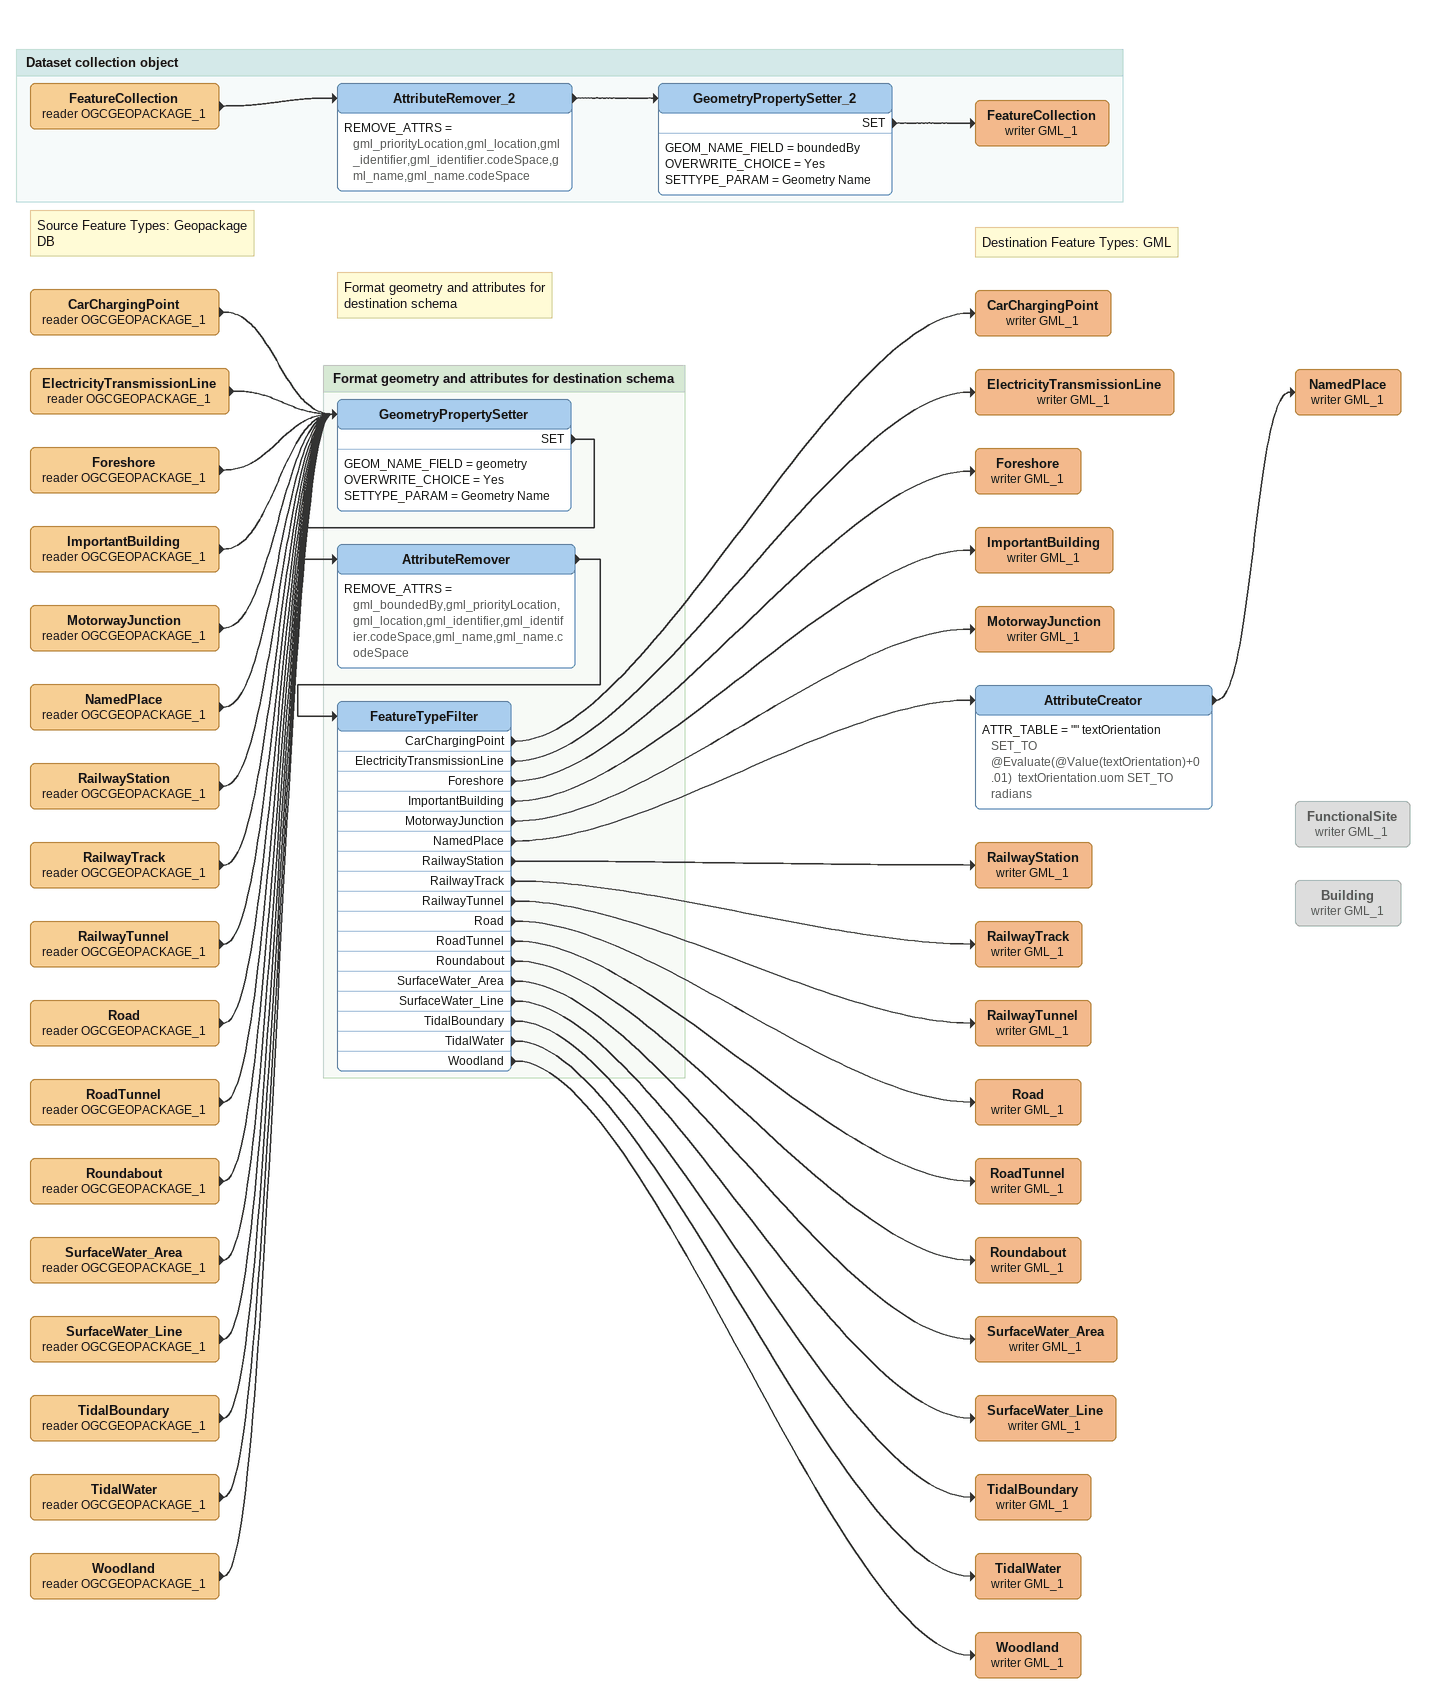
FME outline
Note: Format geometry and attributes for destination schema
CarChargingPoint (reader OGCGEOPACKAGE_1)
    -> GeometryPropertySetter
Note: Source Feature Types: Geopackage DB
ElectricityTransmissionLine (reader OGCGEOPACKAGE_1)
    -> GeometryPropertySetter
Foreshore (reader OGCGEOPACKAGE_1)
    -> GeometryPropertySetter
ImportantBuilding (reader OGCGEOPACKAGE_1)
    -> GeometryPropertySetter
MotorwayJunction (reader OGCGEOPACKAGE_1)
    -> GeometryPropertySetter
NamedPlace (reader OGCGEOPACKAGE_1)
    -> GeometryPropertySetter
RailwayStation (reader OGCGEOPACKAGE_1)
    -> GeometryPropertySetter
RailwayTrack (reader OGCGEOPACKAGE_1)
    -> GeometryPropertySetter
RailwayTunnel (reader OGCGEOPACKAGE_1)
    -> GeometryPropertySetter
Road (reader OGCGEOPACKAGE_1)
    -> GeometryPropertySetter
RoadTunnel (reader OGCGEOPACKAGE_1)
    -> GeometryPropertySetter
Roundabout (reader OGCGEOPACKAGE_1)
    -> GeometryPropertySetter
SurfaceWater_Area (reader OGCGEOPACKAGE_1)
    -> GeometryPropertySetter
SurfaceWater_Line (reader OGCGEOPACKAGE_1)
    -> GeometryPropertySetter
TidalBoundary (reader OGCGEOPACKAGE_1)
    -> GeometryPropertySetter
TidalWater (reader OGCGEOPACKAGE_1)
    -> GeometryPropertySetter
Woodland (reader OGCGEOPACKAGE_1)
    -> GeometryPropertySetter
Note: Destination Feature Types: GML
CarChargingPoint (writer GML_1)
ElectricityTransmissionLine (writer GML_1)
Foreshore (writer GML_1)
ImportantBuilding (writer GML_1)
MotorwayJunction (writer GML_1)
AttributeCreator
    ATTR_TABLE = "" textOrientation SET_TO @Evaluate(@Value(textOrientation)+0.01)  textOrientation.uom SET_TO radians
    -> NamedPlace (writer GML_1)
NamedPlace (writer GML_1)
RailwayStation (writer GML_1)
RailwayTrack (writer GML_1)
RailwayTunnel (writer GML_1)
Road (writer GML_1)
RoadTunnel (writer GML_1)
Roundabout (writer GML_1)
SurfaceWater_Area (writer GML_1)
SurfaceWater_Line (writer GML_1)
TidalBoundary (writer GML_1)
TidalWater (writer GML_1)
Woodland (writer GML_1)
FunctionalSite (writer GML_1) [off]
Building (writer GML_1) [off]

Bookmark: Dataset collection object
FeatureCollection (reader OGCGEOPACKAGE_1)
    -> AttributeRemover_2
AttributeRemover_2
    REMOVE_ATTRS = gml_priorityLocation,gml_location,gml_identifier,gml_identifier.codeSpace,gml_name,gml_name.codeSpace
    -> GeometryPropertySetter_2
GeometryPropertySetter_2
    GEOM_NAME_FIELD = boundedBy
    OVERWRITE_CHOICE = Yes
    SETTYPE_PARAM = Geometry Name
    SET -> FeatureCollection (writer GML_1)
FeatureCollection (writer GML_1)

Bookmark: Format geometry and attributes for destination schema
GeometryPropertySetter
    GEOM_NAME_FIELD = geometry
    OVERWRITE_CHOICE = Yes
    SETTYPE_PARAM = Geometry Name
    SET -> AttributeRemover
AttributeRemover
    REMOVE_ATTRS = gml_boundedBy,gml_priorityLocation,gml_location,gml_identifier,gml_identifier.codeSpace,gml_name,gml_name.codeSpace
    -> FeatureTypeFilter
FeatureTypeFilter
    CarChargingPoint -> CarChargingPoint (writer GML_1)
    ElectricityTransmissionLine -> ElectricityTransmissionLine (writer GML_1)
    Foreshore -> Foreshore (writer GML_1)
    ImportantBuilding -> ImportantBuilding (writer GML_1)
    MotorwayJunction -> MotorwayJunction (writer GML_1)
    NamedPlace -> AttributeCreator
    RailwayStation -> RailwayStation (writer GML_1)
    RailwayTrack -> RailwayTrack (writer GML_1)
    RailwayTunnel -> RailwayTunnel (writer GML_1)
    Road -> Road (writer GML_1)
    RoadTunnel -> RoadTunnel (writer GML_1)
    Roundabout -> Roundabout (writer GML_1)
    SurfaceWater_Area -> SurfaceWater_Area (writer GML_1)
    SurfaceWater_Line -> SurfaceWater_Line (writer GML_1)
    TidalBoundary -> TidalBoundary (writer GML_1)
    TidalWater -> TidalWater (writer GML_1)
    Woodland -> Woodland (writer GML_1)
